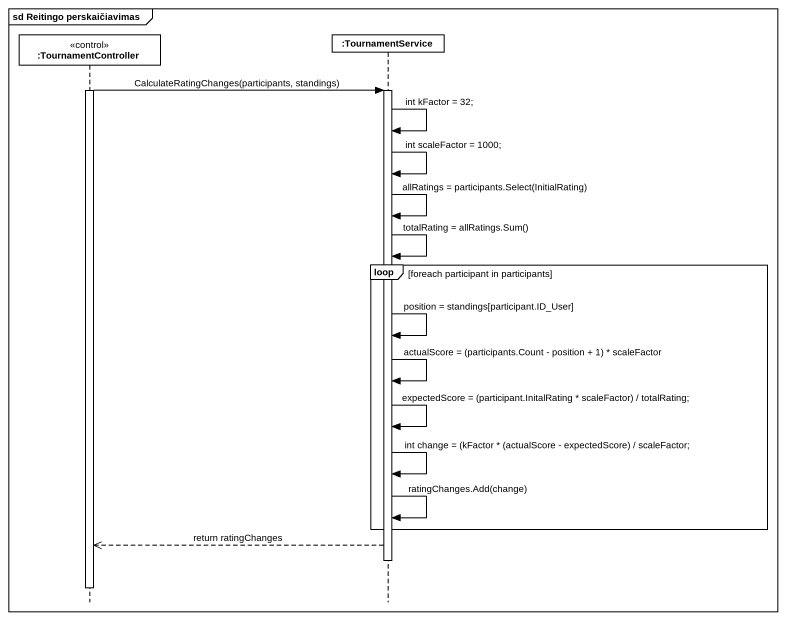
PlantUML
@startuml
mainframe sd Reitingo perskaičiavimas
hide footbox
participant ":TournamentController" as TournamentController <<control>>
participant ":TournamentService" as TournamentService

activate TournamentController
TournamentController -> TournamentService : CalculateRatingChanges(participants, standings)
activate TournamentService
TournamentService -> TournamentService : int kFactor = 32;
TournamentService -> TournamentService : int scaleFactor = 1000;
TournamentService -> TournamentService : allRatings = participants.Select(InitialRating)
TournamentService -> TournamentService : totalRating = allRatings.Sum()
loop foreach participant in participants
  TournamentService -> TournamentService : position = standings[participant.ID_User]
  TournamentService -> TournamentService : actualScore = (participants.Count - position + 1) * scaleFactor
  TournamentService -> TournamentService : expectedScore = (participant.InitalRating * scaleFactor) / totalRating;
  TournamentService -> TournamentService : int change = (kFactor * (actualScore - expectedScore) / scaleFactor;
  TournamentService -> TournamentService : ratingChanges.Add(change)
end
TournamentService -->> TournamentController : return ratingChanges
deactivate TournamentService
deactivate TournamentController
@enduml
